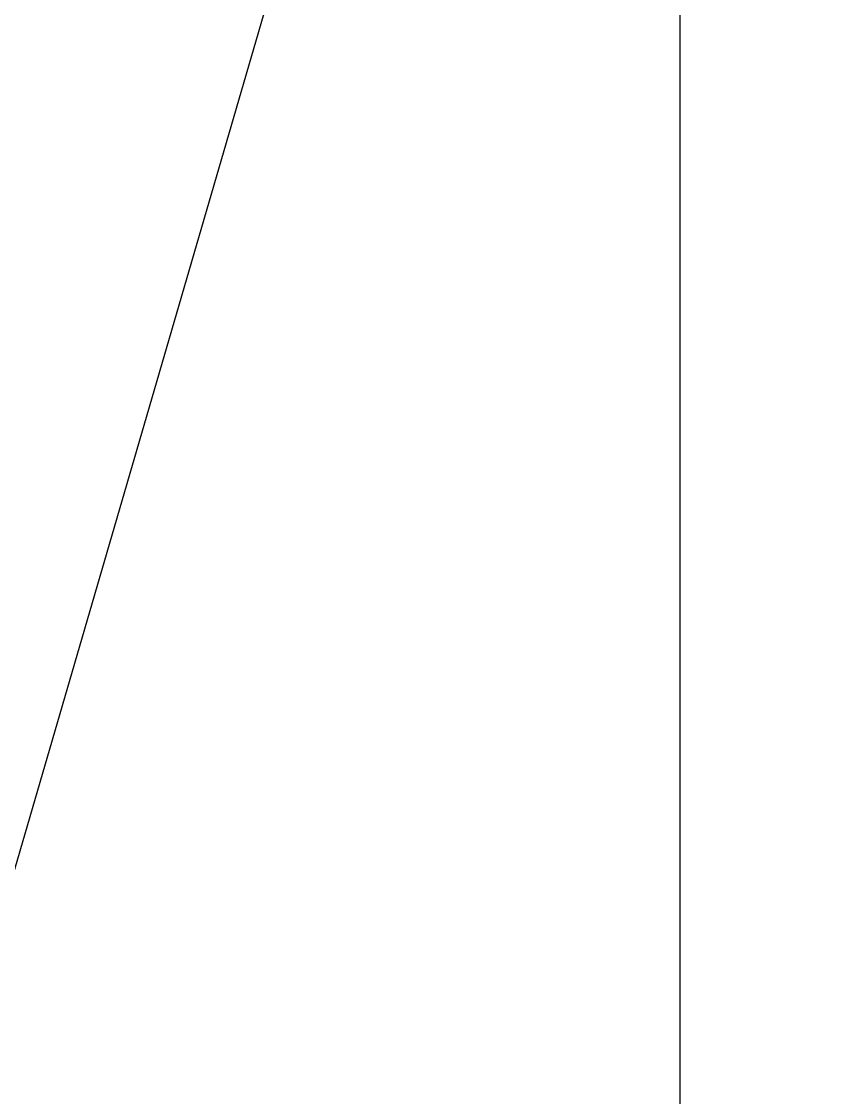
# Model space of a CAD drawing. Header units: inches. Extents: x -31 to 122, y -49 to 49.
# Drawn here: x -0.581 to -0.012, y -2.168 to -1.423 of the extents above; entities that cross this region are included whole.
import ezdxf

# ---------------------------------------------------------------- set-up
doc = ezdxf.new("R2010")
doc.units = ezdxf.units.IN
doc.header["$MEASUREMENT"] = 0

# ---------------------------------------------------------------- blocks, each defined once
blk = doc.blocks.new('HVRF25')
blk.add_circle((0, 0), 22)
blk = doc.blocks.new('HVRF19')
blk.add_circle((0, 0), 16.5)
blk = doc.blocks.new('HVRF13')
blk.add_circle((0, 0), 12)
blk = doc.blocks.new('HVRF37')
blk.add_circle((0, 0), 31)
blk = doc.blocks.new('HVRF31')
blk.add_circle((0, 0), 25)
blk = doc.blocks.new('hvtbeav4n')
blk.add_line((-0.125, 8.84808), (-0.125, -11.28192))
blk = doc.blocks.new('hvtbsav4')
blk.add_line((-0.125, 8.84808), (-0.125, -11.28192))
blk = doc.blocks.new('J12')
blk.add_arc((-3.32943, 0), 6, 284.957068, 75.042932)
blk = doc.blocks.new('J10')
blk.add_arc((-2.77452, 0), 5, 284.95707, 75.04293)
blk = doc.blocks.new('jsl')
blk.add_line((0, 0), (-1.36431, -4.68165))
blk = doc.blocks.new('J8')
blk.add_arc((-2.21962, 0), 4, 284.95707, 75.04293)
blk = doc.blocks.new('J6')
blk.add_arc((-1.66471, 0), 3, 284.95707, 75.04293)
blk = doc.blocks.new('J18')
blk.add_arc((-4.99414, 0), 9, 284.957068, 75.042932)
blk = doc.blocks.new('J16')
blk.add_arc((-4.43924, 0), 8, 284.957068, 75.042932)
blk = doc.blocks.new('J14')
blk.add_arc((-3.88433, 0), 7, 284.957068, 75.042932)

msp = doc.modelspace()

# ---------------------------------------------------------------- block references
for name in ['HVRF37', 'HVRF31', 'HVRF25', 'HVRF19', 'HVRF13', 'hvtbsav4', 'hvtbeav4n', 'J18', 'J16', 'J14', 'J12', 'jsl', 'J10', 'J8', 'J6']:
    msp.add_blockref(name, (0, 0))

doc.saveas('drawing.dxf')
